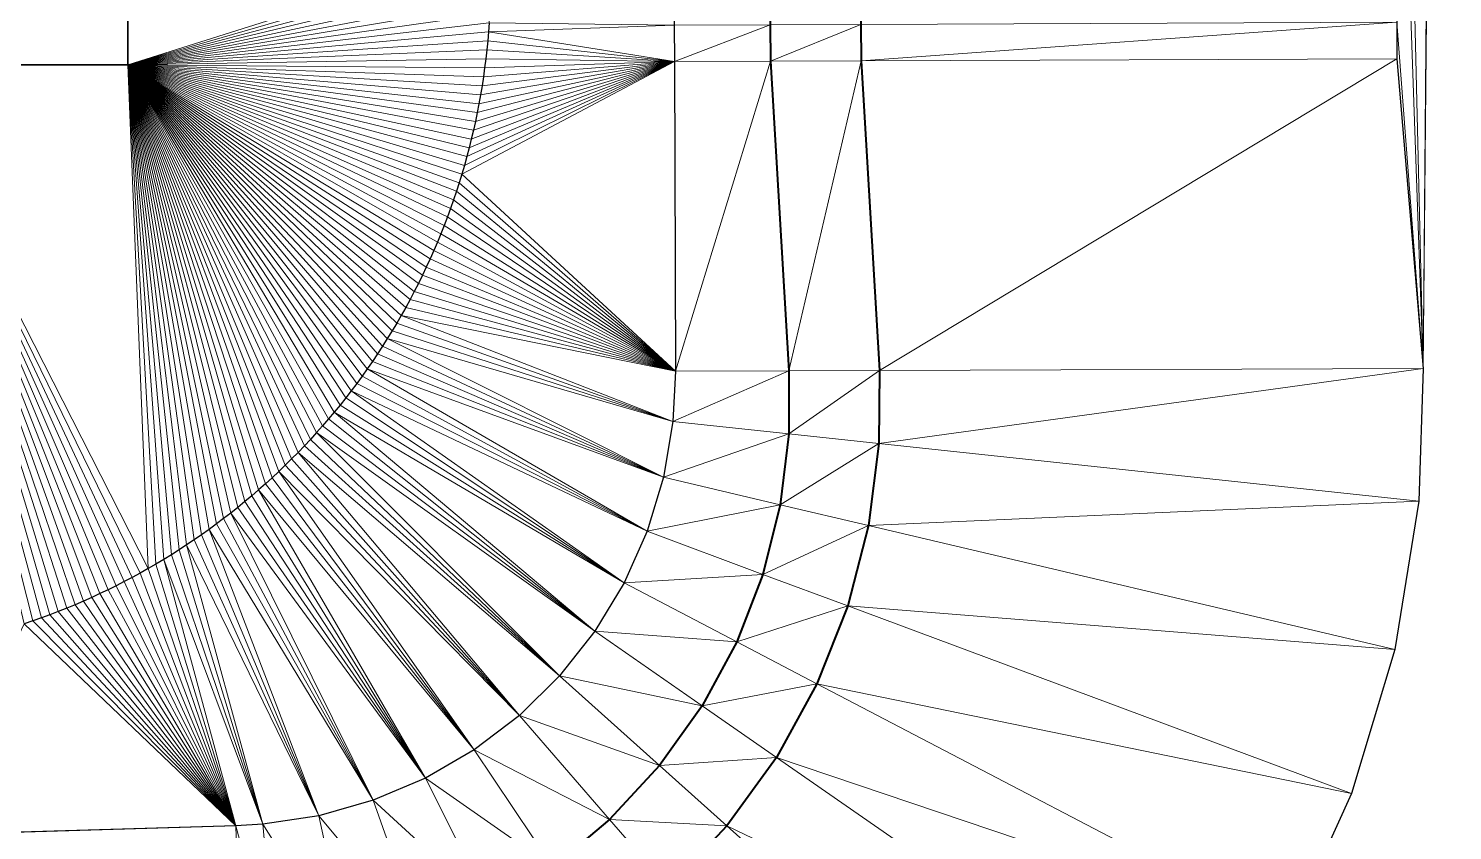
# Model space of a CAD drawing. Header units: metres. Extents: x 246428 to 246884, y 7418966 to 7419490.
# Drawn here: x 246868.2 to 246883.92, y 7419360.62 to 7419369.47 of the extents above; entities that cross this region are included whole.
import ezdxf

# ---------------------------------------------------------------- set-up
doc = ezdxf.new("R2010")
doc.units = ezdxf.units.M
doc.linetypes.add('blank name', pattern=[0])
doc.linetypes.add('HIDDEN', pattern=[9.525, 6.35, -3.175])
doc.layers.add('_12D_UNMAPPED', color=7, linetype='Continuous')
for name, color, linetype, lineweight in [('BATTER', 250, 'HIDDEN', 25), ('DRAINAGE_SWALE', 7, 'CHANNEL_DASHDOT_X4', 40), ('GRADELINES', 250, 'HIDDEN', 25), ('MISC_PATHS', 7, 'Continuous', 35)]:
    doc.layers.add(name, color=color, linetype=linetype, lineweight=lineweight)
doc.layers.add('KERB_BACK', color=7, linetype='Continuous', lineweight=35, true_color=0x5fd2ff)
doc.styles.get("Standard").update_dxf_attribs({"font": 'romans.shx', "width": 0.65})
doc.linetypes.add('CHANNEL_DASHDOT_X4', pattern='A,6,-1,1,-1,0.004,[">",Standard,S=4,R=0,X=0,Y=-1.7144],0.004,1,-1,6,-1,1,-1', length=20.008)

msp = doc.modelspace()

# ---------------------------------------------------------------- linework, layer by layer
at = {"layer": '_12D_UNMAPPED', "color": 3, "linetype": 'blank name', "lineweight": 0}
for points in [[(246883.922, 7419399.855, 37.561), (246883.6, 7419365.72, 37.679), (246883.865, 7419397.897, 37.592)], [(246883.6, 7419365.72, 37.679), (246883.272, 7419379.541, 37.648), (246883.865, 7419397.897, 37.592)], [(246861.693, 7419369.071, 36.589), (246859.2, 7419383.53, 36.51), (246869.3, 7419376.464, 36.483)], [(246883.6, 7419365.72, 37.679), (246883.29, 7419374.541, 37.664), (246883.272, 7419379.541, 37.648)], [(246866.693, 7419369.071, 36.552), (246861.693, 7419369.071, 36.589), (246869.3, 7419376.464, 36.483)], [(246869.3, 7419371.464, 36.517), (246866.693, 7419369.071, 36.552), (246869.3, 7419376.464, 36.483)], [(246883.308, 7419369.541, 37.68), (246883.29, 7419374.541, 37.664), (246883.6, 7419365.72, 37.679)], [(246869.3, 7419371.464, 36.517), (246869.3, 7419369.071, 36.533), (246866.693, 7419369.071, 36.552)], [(246869.3, 7419369.071, 36.533), (246869.3, 7419371.464, 36.517), (246873.298, 7419370.333, 36.495)], [(246869.3, 7419369.071, 36.533), (246873.298, 7419370.333, 36.495), (246873.301, 7419370.233, 36.496)], [(246869.3, 7419369.071, 36.533), (246873.301, 7419370.233, 36.496), (246873.304, 7419370.133, 36.496)], [(246869.3, 7419369.071, 36.533), (246873.304, 7419370.133, 36.496), (246873.304, 7419370.033, 36.497)], [(246869.3, 7419369.071, 36.533), (246873.304, 7419370.033, 36.497), (246873.304, 7419369.933, 36.498)], [(246869.3, 7419369.071, 36.533), (246873.304, 7419369.933, 36.498), (246873.302, 7419369.833, 36.499)], [(246869.3, 7419369.071, 36.533), (246873.302, 7419369.833, 36.499), (246873.299, 7419369.733, 36.499)], [(246869.3, 7419369.071, 36.533), (246873.299, 7419369.733, 36.499), (246873.294, 7419369.634, 36.5)], [(246869.3, 7419369.071, 36.533), (246873.294, 7419369.634, 36.5), (246873.288, 7419369.534, 36.501)], [(246869.3, 7419369.071, 36.533), (246873.288, 7419369.534, 36.501), (246873.281, 7419369.434, 36.501)], [(246869.3, 7419369.071, 36.533), (246873.281, 7419369.434, 36.501), (246873.273, 7419369.334, 36.502)], [(246873.281, 7419369.434, 36.501), (246875.333, 7419369.106, 36.488), (246873.273, 7419369.334, 36.502)], [(246873.288, 7419369.534, 36.501), (246875.331, 7419369.509, 36.486), (246873.281, 7419369.434, 36.501)], [(246875.331, 7419369.509, 36.486), (246875.333, 7419369.106, 36.488), (246873.281, 7419369.434, 36.501)], [(246875.333, 7419369.106, 36.488), (246875.331, 7419369.509, 36.486), (246876.391, 7419369.513, 36.221)], [(246875.333, 7419369.106, 36.488), (246876.391, 7419369.513, 36.221), (246876.396, 7419369.11, 36.223)], [(246876.396, 7419369.11, 36.223), (246876.391, 7419369.513, 36.221), (246877.391, 7419369.517, 36.201)], [(246876.396, 7419369.11, 36.223), (246877.391, 7419369.517, 36.201), (246877.396, 7419369.114, 36.203)], [(246877.396, 7419369.114, 36.203), (246877.391, 7419369.517, 36.201), (246883.308, 7419369.541, 37.68)], [(246877.396, 7419369.114, 36.203), (246883.308, 7419369.541, 37.68), (246883.309, 7419369.138, 37.681)], [(246883.309, 7419369.138, 37.681), (246883.308, 7419369.541, 37.68), (246883.309, 7419369.138, 37.681)], [(246883.309, 7419369.138, 37.681), (246883.308, 7419369.541, 37.68), (246883.6, 7419365.72, 37.679)], [(246869.3, 7419369.071, 36.533), (246873.273, 7419369.334, 36.502), (246873.263, 7419369.235, 36.503)], [(246869.3, 7419369.071, 36.533), (246873.263, 7419369.235, 36.503), (246873.252, 7419369.135, 36.504)], [(246873.263, 7419369.235, 36.503), (246875.333, 7419369.106, 36.488), (246873.252, 7419369.135, 36.504)], [(246873.273, 7419369.334, 36.502), (246875.333, 7419369.106, 36.488), (246873.263, 7419369.235, 36.503)], [(246875.333, 7419369.106, 36.488), (246875.333, 7419369.106, 36.488), (246873.263, 7419369.235, 36.503)], [(246869.3, 7419369.071, 36.533), (246873.252, 7419369.135, 36.504), (246873.239, 7419369.036, 36.504)], [(246875.333, 7419369.106, 36.488), (246875.346, 7419365.687, 36.511), (246872.987, 7419367.864, 36.514)], [(246873.016, 7419367.96, 36.513), (246875.333, 7419369.106, 36.488), (246872.987, 7419367.864, 36.514)], [(246873.042, 7419368.057, 36.512), (246875.333, 7419369.106, 36.488), (246873.016, 7419367.96, 36.513)], [(246873.068, 7419368.153, 36.512), (246875.333, 7419369.106, 36.488), (246873.042, 7419368.057, 36.512)], [(246873.092, 7419368.25, 36.511), (246875.333, 7419369.106, 36.488), (246873.068, 7419368.153, 36.512)], [(246873.115, 7419368.348, 36.51), (246875.333, 7419369.106, 36.488), (246873.092, 7419368.25, 36.511)], [(246873.137, 7419368.445, 36.509), (246875.333, 7419369.106, 36.488), (246873.115, 7419368.348, 36.51)], [(246873.157, 7419368.543, 36.508), (246875.333, 7419369.106, 36.488), (246873.137, 7419368.445, 36.509)], [(246873.176, 7419368.641, 36.508), (246875.333, 7419369.106, 36.488), (246873.157, 7419368.543, 36.508)], [(246873.194, 7419368.74, 36.507), (246875.333, 7419369.106, 36.488), (246873.176, 7419368.641, 36.508)], [(246873.21, 7419368.838, 36.506), (246875.333, 7419369.106, 36.488), (246873.194, 7419368.74, 36.507)], [(246873.226, 7419368.937, 36.505), (246875.333, 7419369.106, 36.488), (246873.21, 7419368.838, 36.506)], [(246873.239, 7419369.036, 36.504), (246875.333, 7419369.106, 36.488), (246873.226, 7419368.937, 36.505)], [(246873.252, 7419369.135, 36.504), (246875.333, 7419369.106, 36.488), (246873.239, 7419369.036, 36.504)], [(246875.333, 7419369.106, 36.488), (246876.396, 7419369.11, 36.223), (246876.396, 7419369.11, 36.223)], [(246875.333, 7419369.106, 36.488), (246875.333, 7419369.106, 36.488), (246876.396, 7419369.11, 36.223)], [(246875.346, 7419365.687, 36.511), (246875.333, 7419369.106, 36.488), (246876.396, 7419369.11, 36.223)], [(246875.346, 7419365.687, 36.511), (246876.396, 7419369.11, 36.223), (246876.597, 7419365.692, 36.199)], [(246876.396, 7419369.11, 36.223), (246877.396, 7419369.114, 36.203), (246877.396, 7419369.114, 36.203)], [(246876.396, 7419369.11, 36.223), (246876.396, 7419369.11, 36.223), (246877.396, 7419369.114, 36.203)], [(246876.597, 7419365.692, 36.199), (246876.396, 7419369.11, 36.223), (246877.396, 7419369.114, 36.203)], [(246876.597, 7419365.692, 36.199), (246877.396, 7419369.114, 36.203), (246877.597, 7419365.696, 36.179)], [(246877.597, 7419365.696, 36.179), (246877.396, 7419369.114, 36.203), (246883.309, 7419369.138, 37.681)], [(246877.396, 7419369.114, 36.203), (246883.309, 7419369.138, 37.681), (246883.309, 7419369.138, 37.681)], [(246877.396, 7419369.114, 36.203), (246877.396, 7419369.114, 36.203), (246883.309, 7419369.138, 37.681)], [(246877.597, 7419365.696, 36.179), (246883.309, 7419369.138, 37.681), (246883.6, 7419365.72, 37.679)], [(246866.693, 7419369.071, 36.552), (246869.172, 7419363.32, 36.573), (246869.083, 7419363.276, 36.574)], [(246866.693, 7419369.071, 36.552), (246869.3, 7419369.071, 36.533), (246869.525, 7419363.509, 36.569)], [(246866.693, 7419369.071, 36.552), (246868.81, 7419363.15, 36.577), (246868.718, 7419363.111, 36.578)], [(246866.693, 7419369.071, 36.552), (246868.533, 7419363.036, 36.58), (246868.44, 7419363, 36.581)], [(246866.693, 7419369.071, 36.552), (246869.525, 7419363.509, 36.569), (246869.438, 7419363.46, 36.57)], [(246866.693, 7419369.071, 36.552), (246869.438, 7419363.46, 36.57), (246869.35, 7419363.412, 36.571)], [(246866.693, 7419369.071, 36.552), (246869.35, 7419363.412, 36.571), (246869.261, 7419363.366, 36.572)], [(246866.693, 7419369.071, 36.552), (246869.261, 7419363.366, 36.572), (246869.172, 7419363.32, 36.573)], [(246866.693, 7419369.071, 36.552), (246869.083, 7419363.276, 36.574), (246868.992, 7419363.233, 36.575)], [(246866.693, 7419369.071, 36.552), (246868.992, 7419363.233, 36.575), (246868.902, 7419363.191, 36.576)], [(246866.693, 7419369.071, 36.552), (246868.902, 7419363.191, 36.576), (246868.81, 7419363.15, 36.577)], [(246866.693, 7419369.071, 36.552), (246868.626, 7419363.073, 36.579), (246868.533, 7419363.036, 36.58)], [(246866.693, 7419369.071, 36.552), (246868.718, 7419363.111, 36.578), (246868.626, 7419363.073, 36.579)], [(246866.693, 7419369.071, 36.552), (246868.44, 7419363, 36.581), (246868.346, 7419362.965, 36.581)], [(246866.693, 7419369.071, 36.552), (246868.346, 7419362.965, 36.581), (246868.251, 7419362.932, 36.582)], [(246866.693, 7419369.071, 36.552), (246868.251, 7419362.932, 36.582), (246868.157, 7419362.9, 36.583)], [(246869.3, 7419369.071, 36.533), (246869.611, 7419363.56, 36.568), (246869.525, 7419363.509, 36.569)], [(246869.3, 7419369.071, 36.533), (246869.782, 7419363.663, 36.566), (246869.697, 7419363.611, 36.567)], [(246869.3, 7419369.071, 36.533), (246870.278, 7419364.002, 36.56), (246870.197, 7419363.942, 36.561)], [(246869.3, 7419369.071, 36.533), (246873.176, 7419368.641, 36.508), (246873.157, 7419368.543, 36.508)], [(246869.3, 7419369.071, 36.533), (246873.137, 7419368.445, 36.509), (246873.115, 7419368.348, 36.51)], [(246869.3, 7419369.071, 36.533), (246873.239, 7419369.036, 36.504), (246873.226, 7419368.937, 36.505)], [(246869.3, 7419369.071, 36.533), (246873.226, 7419368.937, 36.505), (246873.21, 7419368.838, 36.506)], [(246869.3, 7419369.071, 36.533), (246873.21, 7419368.838, 36.506), (246873.194, 7419368.74, 36.507)], [(246869.3, 7419369.071, 36.533), (246873.194, 7419368.74, 36.507), (246873.176, 7419368.641, 36.508)], [(246869.3, 7419369.071, 36.533), (246873.157, 7419368.543, 36.508), (246873.137, 7419368.445, 36.509)], [(246869.3, 7419369.071, 36.533), (246873.115, 7419368.348, 36.51), (246873.092, 7419368.25, 36.511)], [(246869.3, 7419369.071, 36.533), (246873.092, 7419368.25, 36.511), (246873.068, 7419368.153, 36.512)], [(246869.3, 7419369.071, 36.533), (246873.042, 7419368.057, 36.512), (246873.016, 7419367.96, 36.513)], [(246869.3, 7419369.071, 36.533), (246873.068, 7419368.153, 36.512), (246873.042, 7419368.057, 36.512)], [(246869.3, 7419369.071, 36.533), (246873.016, 7419367.96, 36.513), (246872.987, 7419367.864, 36.514)], [(246869.3, 7419369.071, 36.533), (246872.987, 7419367.864, 36.514), (246872.958, 7419367.769, 36.515)], [(246869.3, 7419369.071, 36.533), (246872.927, 7419367.674, 36.516), (246872.895, 7419367.579, 36.517)], [(246869.3, 7419369.071, 36.533), (246872.958, 7419367.769, 36.515), (246872.927, 7419367.674, 36.516)], [(246869.3, 7419369.071, 36.533), (246872.895, 7419367.579, 36.517), (246872.862, 7419367.484, 36.518)], [(246869.3, 7419369.071, 36.533), (246872.862, 7419367.484, 36.518), (246872.828, 7419367.391, 36.519)], [(246869.3, 7419369.071, 36.533), (246872.792, 7419367.297, 36.519), (246872.755, 7419367.204, 36.52)], [(246869.3, 7419369.071, 36.533), (246872.828, 7419367.391, 36.519), (246872.792, 7419367.297, 36.519)], [(246869.3, 7419369.071, 36.533), (246872.755, 7419367.204, 36.52), (246872.717, 7419367.112, 36.521)], [(246869.3, 7419369.071, 36.533), (246872.717, 7419367.112, 36.521), (246872.677, 7419367.02, 36.522)], [(246869.3, 7419369.071, 36.533), (246872.677, 7419367.02, 36.522), (246872.637, 7419366.929, 36.523)], [(246869.3, 7419369.071, 36.533), (246872.595, 7419366.838, 36.524), (246872.552, 7419366.747, 36.525)], [(246869.3, 7419369.071, 36.533), (246872.637, 7419366.929, 36.523), (246872.595, 7419366.838, 36.524)], [(246869.3, 7419369.071, 36.533), (246872.552, 7419366.747, 36.525), (246872.508, 7419366.658, 36.526)], [(246869.3, 7419369.071, 36.533), (246872.508, 7419366.658, 36.526), (246872.462, 7419366.569, 36.527)], [(246869.3, 7419369.071, 36.533), (246872.462, 7419366.569, 36.527), (246872.416, 7419366.48, 36.528)], [(246869.3, 7419369.071, 36.533), (246872.368, 7419366.392, 36.529), (246872.319, 7419366.305, 36.53)], [(246869.3, 7419369.071, 36.533), (246872.416, 7419366.48, 36.528), (246872.368, 7419366.392, 36.529)], [(246869.3, 7419369.071, 36.533), (246872.319, 7419366.305, 36.53), (246872.269, 7419366.219, 36.531)], [(246869.3, 7419369.071, 36.533), (246872.269, 7419366.219, 36.531), (246872.217, 7419366.133, 36.532)], [(246869.3, 7419369.071, 36.533), (246872.217, 7419366.133, 36.532), (246872.165, 7419366.048, 36.532)], [(246869.3, 7419369.071, 36.533), (246872.111, 7419365.963, 36.533), (246872.057, 7419365.879, 36.534)], [(246869.3, 7419369.071, 36.533), (246872.165, 7419366.048, 36.532), (246872.111, 7419365.963, 36.533)], [(246869.3, 7419369.071, 36.533), (246872.057, 7419365.879, 36.534), (246872.001, 7419365.797, 36.535)], [(246869.3, 7419369.071, 36.533), (246872.001, 7419365.797, 36.535), (246871.944, 7419365.714, 36.536)], [(246869.3, 7419369.071, 36.533), (246871.944, 7419365.714, 36.536), (246871.886, 7419365.633, 36.537)], [(246869.3, 7419369.071, 36.533), (246871.886, 7419365.633, 36.537), (246871.827, 7419365.552, 36.538)], [(246869.3, 7419369.071, 36.533), (246871.767, 7419365.472, 36.539), (246871.706, 7419365.393, 36.54)], [(246869.3, 7419369.071, 36.533), (246871.827, 7419365.552, 36.538), (246871.767, 7419365.472, 36.539)], [(246869.3, 7419369.071, 36.533), (246871.706, 7419365.393, 36.54), (246871.644, 7419365.315, 36.541)], [(246869.3, 7419369.071, 36.533), (246871.644, 7419365.315, 36.541), (246871.58, 7419365.237, 36.542)], [(246869.3, 7419369.071, 36.533), (246871.58, 7419365.237, 36.542), (246871.516, 7419365.161, 36.543)], [(246869.3, 7419369.071, 36.533), (246871.516, 7419365.161, 36.543), (246871.451, 7419365.085, 36.544)], [(246869.3, 7419369.071, 36.533), (246871.451, 7419365.085, 36.544), (246871.384, 7419365.01, 36.545)], [(246869.3, 7419369.071, 36.533), (246871.317, 7419364.936, 36.546), (246871.249, 7419364.863, 36.547)], [(246869.3, 7419369.071, 36.533), (246871.384, 7419365.01, 36.545), (246871.317, 7419364.936, 36.546)], [(246869.3, 7419369.071, 36.533), (246871.249, 7419364.863, 36.547), (246871.179, 7419364.791, 36.548)], [(246869.3, 7419369.071, 36.533), (246871.179, 7419364.791, 36.548), (246871.109, 7419364.72, 36.549)], [(246869.3, 7419369.071, 36.533), (246871.109, 7419364.72, 36.549), (246871.038, 7419364.65, 36.55)], [(246869.3, 7419369.071, 36.533), (246871.038, 7419364.65, 36.55), (246870.966, 7419364.58, 36.551)], [(246869.3, 7419369.071, 36.533), (246870.966, 7419364.58, 36.551), (246870.893, 7419364.512, 36.552)], [(246869.3, 7419369.071, 36.533), (246870.893, 7419364.512, 36.552), (246870.819, 7419364.445, 36.553)], [(246869.3, 7419369.071, 36.533), (246870.819, 7419364.445, 36.553), (246870.744, 7419364.378, 36.554)], [(246869.3, 7419369.071, 36.533), (246870.115, 7419363.884, 36.562), (246870.033, 7419363.827, 36.563)], [(246869.3, 7419369.071, 36.533), (246870.744, 7419364.378, 36.554), (246870.669, 7419364.313, 36.555)], [(246869.3, 7419369.071, 36.533), (246870.669, 7419364.313, 36.555), (246870.592, 7419364.249, 36.556)], [(246869.3, 7419369.071, 36.533), (246870.592, 7419364.249, 36.556), (246870.515, 7419364.185, 36.557)], [(246869.3, 7419369.071, 36.533), (246870.515, 7419364.185, 36.557), (246870.436, 7419364.123, 36.558)], [(246869.3, 7419369.071, 36.533), (246870.436, 7419364.123, 36.558), (246870.357, 7419364.062, 36.559)], [(246869.3, 7419369.071, 36.533), (246870.357, 7419364.062, 36.559), (246870.278, 7419364.002, 36.56)], [(246869.3, 7419369.071, 36.533), (246870.197, 7419363.942, 36.561), (246870.115, 7419363.884, 36.562)], [(246869.611, 7419363.56, 36.568), (246869.3, 7419369.071, 36.533), (246869.697, 7419363.611, 36.567)], [(246869.3, 7419369.071, 36.533), (246870.033, 7419363.827, 36.563), (246869.95, 7419363.772, 36.564)], [(246869.3, 7419369.071, 36.533), (246869.95, 7419363.772, 36.564), (246869.867, 7419363.717, 36.565)], [(246869.3, 7419369.071, 36.533), (246869.867, 7419363.717, 36.565), (246869.782, 7419363.663, 36.566)], [(246872.987, 7419367.864, 36.514), (246875.346, 7419365.687, 36.511), (246872.958, 7419367.769, 36.515)], [(246872.927, 7419367.674, 36.516), (246875.346, 7419365.687, 36.511), (246872.895, 7419367.579, 36.517)], [(246872.958, 7419367.769, 36.515), (246875.346, 7419365.687, 36.511), (246872.927, 7419367.674, 36.516)], [(246872.895, 7419367.579, 36.517), (246875.346, 7419365.687, 36.511), (246872.862, 7419367.484, 36.518)], [(246872.828, 7419367.391, 36.519), (246875.346, 7419365.687, 36.511), (246872.792, 7419367.297, 36.519)], [(246872.862, 7419367.484, 36.518), (246875.346, 7419365.687, 36.511), (246872.828, 7419367.391, 36.519)], [(246872.755, 7419367.204, 36.52), (246875.346, 7419365.687, 36.511), (246872.717, 7419367.112, 36.521)], [(246872.792, 7419367.297, 36.519), (246875.346, 7419365.687, 36.511), (246872.755, 7419367.204, 36.52)], [(246872.717, 7419367.112, 36.521), (246875.346, 7419365.687, 36.511), (246872.677, 7419367.02, 36.522)], [(246872.637, 7419366.929, 36.523), (246875.346, 7419365.687, 36.511), (246872.595, 7419366.838, 36.524)], [(246872.677, 7419367.02, 36.522), (246875.346, 7419365.687, 36.511), (246872.637, 7419366.929, 36.523)], [(246872.552, 7419366.747, 36.525), (246875.346, 7419365.687, 36.511), (246872.508, 7419366.658, 36.526)], [(246872.595, 7419366.838, 36.524), (246875.346, 7419365.687, 36.511), (246872.552, 7419366.747, 36.525)], [(246872.462, 7419366.569, 36.527), (246875.346, 7419365.687, 36.511), (246872.416, 7419366.48, 36.528)], [(246872.508, 7419366.658, 36.526), (246875.346, 7419365.687, 36.511), (246872.462, 7419366.569, 36.527)], [(246872.416, 7419366.48, 36.528), (246875.346, 7419365.687, 36.511), (246872.368, 7419366.392, 36.529)], [(246872.319, 7419366.305, 36.53), (246875.318, 7419365.135, 36.515), (246872.269, 7419366.219, 36.531)], [(246872.368, 7419366.392, 36.529), (246875.346, 7419365.687, 36.511), (246872.319, 7419366.305, 36.53)], [(246875.346, 7419365.687, 36.511), (246875.318, 7419365.135, 36.515), (246872.319, 7419366.305, 36.53)], [(246872.217, 7419366.133, 36.532), (246875.318, 7419365.135, 36.515), (246872.165, 7419366.048, 36.532)], [(246872.269, 7419366.219, 36.531), (246875.318, 7419365.135, 36.515), (246872.217, 7419366.133, 36.532)], [(246872.111, 7419365.963, 36.533), (246875.213, 7419364.519, 36.519), (246872.057, 7419365.879, 36.534)], [(246872.165, 7419366.048, 36.532), (246875.213, 7419364.519, 36.519), (246872.111, 7419365.963, 36.533)], [(246875.318, 7419365.135, 36.515), (246875.213, 7419364.519, 36.519), (246872.165, 7419366.048, 36.532)], [(246872.001, 7419365.797, 36.535), (246875.213, 7419364.519, 36.519), (246871.944, 7419365.714, 36.536)], [(246872.057, 7419365.879, 36.534), (246875.213, 7419364.519, 36.519), (246872.001, 7419365.797, 36.535)], [(246871.886, 7419365.633, 36.537), (246875.032, 7419363.922, 36.524), (246871.827, 7419365.552, 36.538)], [(246871.944, 7419365.714, 36.536), (246875.032, 7419363.922, 36.524), (246871.886, 7419365.633, 36.537)], [(246875.213, 7419364.519, 36.519), (246875.032, 7419363.922, 36.524), (246871.944, 7419365.714, 36.536)], [(246875.318, 7419365.135, 36.515), (246875.346, 7419365.687, 36.511), (246876.597, 7419365.692, 36.199)], [(246875.318, 7419365.135, 36.515), (246876.597, 7419365.692, 36.199), (246876.596, 7419364.998, 36.194)], [(246876.596, 7419364.998, 36.194), (246876.597, 7419365.692, 36.199), (246877.597, 7419365.696, 36.179)], [(246876.596, 7419364.998, 36.194), (246877.597, 7419365.696, 36.179), (246877.591, 7419364.892, 36.174)], [(246877.591, 7419364.892, 36.174), (246877.597, 7419365.696, 36.179), (246883.6, 7419365.72, 37.679)], [(246877.591, 7419364.892, 36.174), (246883.6, 7419365.72, 37.679), (246883.55, 7419364.255, 37.672)], [(246871.767, 7419365.472, 36.539), (246874.778, 7419363.351, 36.528), (246871.706, 7419365.393, 36.54)], [(246871.827, 7419365.552, 36.538), (246875.032, 7419363.922, 36.524), (246871.767, 7419365.472, 36.539)], [(246875.032, 7419363.922, 36.524), (246874.778, 7419363.351, 36.528), (246871.767, 7419365.472, 36.539)], [(246871.644, 7419365.315, 36.541), (246874.778, 7419363.351, 36.528), (246871.58, 7419365.237, 36.542)], [(246871.706, 7419365.393, 36.54), (246874.778, 7419363.351, 36.528), (246871.644, 7419365.315, 36.541)], [(246871.516, 7419365.161, 36.543), (246874.455, 7419362.817, 36.532), (246871.451, 7419365.085, 36.544)], [(246871.58, 7419365.237, 36.542), (246874.455, 7419362.817, 36.532), (246871.516, 7419365.161, 36.543)], [(246874.778, 7419363.351, 36.528), (246874.455, 7419362.817, 36.532), (246871.58, 7419365.237, 36.542)], [(246871.384, 7419365.01, 36.545), (246874.067, 7419362.327, 36.536), (246871.317, 7419364.936, 36.546)], [(246871.451, 7419365.085, 36.544), (246874.455, 7419362.817, 36.532), (246871.384, 7419365.01, 36.545)], [(246874.455, 7419362.817, 36.532), (246874.067, 7419362.327, 36.536), (246871.384, 7419365.01, 36.545)], [(246875.213, 7419364.519, 36.519), (246875.318, 7419365.135, 36.515), (246876.596, 7419364.998, 36.194)], [(246875.213, 7419364.519, 36.519), (246876.596, 7419364.998, 36.194), (246876.502, 7419364.215, 36.188)], [(246876.502, 7419364.215, 36.188), (246876.596, 7419364.998, 36.194), (246877.591, 7419364.892, 36.174)], [(246871.249, 7419364.863, 36.547), (246874.067, 7419362.327, 36.536), (246871.179, 7419364.791, 36.548)], [(246871.317, 7419364.936, 36.546), (246874.067, 7419362.327, 36.536), (246871.249, 7419364.863, 36.547)], [(246876.502, 7419364.215, 36.188), (246877.591, 7419364.892, 36.174), (246877.475, 7419363.986, 36.168)], [(246877.475, 7419363.986, 36.168), (246877.591, 7419364.892, 36.174), (246883.55, 7419364.255, 37.672)], [(246871.109, 7419364.72, 36.549), (246873.622, 7419361.889, 36.541), (246871.038, 7419364.65, 36.55)], [(246871.179, 7419364.791, 36.548), (246873.622, 7419361.889, 36.541), (246871.109, 7419364.72, 36.549)], [(246874.067, 7419362.327, 36.536), (246873.622, 7419361.889, 36.541), (246871.179, 7419364.791, 36.548)], [(246870.966, 7419364.58, 36.551), (246873.125, 7419361.51, 36.545), (246870.893, 7419364.512, 36.552)], [(246871.038, 7419364.65, 36.55), (246873.622, 7419361.889, 36.541), (246870.966, 7419364.58, 36.551)], [(246873.622, 7419361.889, 36.541), (246873.125, 7419361.51, 36.545), (246870.966, 7419364.58, 36.551)], [(246875.032, 7419363.922, 36.524), (246875.213, 7419364.519, 36.519), (246876.502, 7419364.215, 36.188)], [(246870.744, 7419364.378, 36.554), (246872.585, 7419361.196, 36.549), (246870.669, 7419364.313, 36.555)], [(246870.819, 7419364.445, 36.553), (246873.125, 7419361.51, 36.545), (246870.744, 7419364.378, 36.554)], [(246873.125, 7419361.51, 36.545), (246872.585, 7419361.196, 36.549), (246870.744, 7419364.378, 36.554)], [(246870.893, 7419364.512, 36.552), (246873.125, 7419361.51, 36.545), (246870.819, 7419364.445, 36.553)], [(246870.592, 7419364.249, 36.556), (246872.585, 7419361.196, 36.549), (246870.515, 7419364.185, 36.557)], [(246870.669, 7419364.313, 36.555), (246872.585, 7419361.196, 36.549), (246870.592, 7419364.249, 36.556)], [(246875.032, 7419363.922, 36.524), (246876.502, 7419364.215, 36.188), (246876.31, 7419363.446, 36.183)], [(246876.31, 7419363.446, 36.183), (246876.502, 7419364.215, 36.188), (246877.475, 7419363.986, 36.168)], [(246877.475, 7419363.986, 36.168), (246883.55, 7419364.255, 37.672), (246883.286, 7419362.616, 37.661)], [(246870.357, 7419364.062, 36.559), (246872.01, 7419360.952, 36.553), (246870.278, 7419364.002, 36.56)], [(246870.436, 7419364.123, 36.558), (246872.01, 7419360.952, 36.553), (246870.357, 7419364.062, 36.559)], [(246870.515, 7419364.185, 36.557), (246872.585, 7419361.196, 36.549), (246870.436, 7419364.123, 36.558)], [(246872.585, 7419361.196, 36.549), (246872.01, 7419360.952, 36.553), (246870.436, 7419364.123, 36.558)], [(246870.197, 7419363.942, 36.561), (246871.409, 7419360.781, 36.558), (246870.115, 7419363.884, 36.562)], [(246870.278, 7419364.002, 36.56), (246872.01, 7419360.952, 36.553), (246870.197, 7419363.942, 36.561)], [(246872.01, 7419360.952, 36.553), (246871.409, 7419360.781, 36.558), (246870.197, 7419363.942, 36.561)], [(246874.778, 7419363.351, 36.528), (246875.032, 7419363.922, 36.524), (246876.31, 7419363.446, 36.183)], [(246876.31, 7419363.446, 36.183), (246877.475, 7419363.986, 36.168), (246877.247, 7419363.097, 36.163)], [(246877.247, 7419363.097, 36.163), (246877.475, 7419363.986, 36.168), (246883.286, 7419362.616, 37.661)], [(246869.95, 7419363.772, 36.564), (246870.792, 7419360.687, 36.562), (246869.867, 7419363.717, 36.565)], [(246870.033, 7419363.827, 36.563), (246871.409, 7419360.781, 36.558), (246869.95, 7419363.772, 36.564)], [(246871.409, 7419360.781, 36.558), (246870.792, 7419360.687, 36.562), (246869.95, 7419363.772, 36.564)], [(246870.115, 7419363.884, 36.562), (246871.409, 7419360.781, 36.558), (246870.033, 7419363.827, 36.563)], [(246870.493, 7419360.669, 36.564), (246869.611, 7419363.56, 36.568), (246869.697, 7419363.611, 36.567)], [(246869.782, 7419363.663, 36.566), (246870.792, 7419360.687, 36.562), (246869.697, 7419363.611, 36.567)], [(246870.792, 7419360.687, 36.562), (246870.493, 7419360.669, 36.564), (246869.697, 7419363.611, 36.567)], [(246869.867, 7419363.717, 36.565), (246870.792, 7419360.687, 36.562), (246869.782, 7419363.663, 36.566)], [(246869.35, 7419363.412, 36.571), (246869.438, 7419363.46, 36.57), (246870.493, 7419360.669, 36.564)], [(246869.438, 7419363.46, 36.57), (246869.525, 7419363.509, 36.569), (246870.493, 7419360.669, 36.564)], [(246869.525, 7419363.509, 36.569), (246869.611, 7419363.56, 36.568), (246870.493, 7419360.669, 36.564)], [(246874.778, 7419363.351, 36.528), (246876.31, 7419363.446, 36.183), (246876.021, 7419362.701, 36.177)], [(246876.021, 7419362.701, 36.177), (246876.31, 7419363.446, 36.183), (246877.247, 7419363.097, 36.163)], [(246868.992, 7419363.233, 36.575), (246869.083, 7419363.276, 36.574), (246870.493, 7419360.669, 36.564)], [(246869.083, 7419363.276, 36.574), (246869.172, 7419363.32, 36.573), (246870.493, 7419360.669, 36.564)], [(246869.172, 7419363.32, 36.573), (246869.261, 7419363.366, 36.572), (246870.493, 7419360.669, 36.564)], [(246869.261, 7419363.366, 36.572), (246869.35, 7419363.412, 36.571), (246870.493, 7419360.669, 36.564)], [(246874.455, 7419362.817, 36.532), (246874.778, 7419363.351, 36.528), (246876.021, 7419362.701, 36.177)], [(246868.626, 7419363.073, 36.579), (246868.718, 7419363.111, 36.578), (246870.493, 7419360.669, 36.564)], [(246868.718, 7419363.111, 36.578), (246868.81, 7419363.15, 36.577), (246870.493, 7419360.669, 36.564)], [(246868.81, 7419363.15, 36.577), (246868.902, 7419363.191, 36.576), (246870.493, 7419360.669, 36.564)], [(246868.902, 7419363.191, 36.576), (246868.992, 7419363.233, 36.575), (246870.493, 7419360.669, 36.564)], [(246868.251, 7419362.932, 36.582), (246868.346, 7419362.965, 36.581), (246870.493, 7419360.669, 36.564)], [(246868.346, 7419362.965, 36.581), (246868.44, 7419363, 36.581), (246870.493, 7419360.669, 36.564)], [(246868.44, 7419363, 36.581), (246868.533, 7419363.036, 36.58), (246870.493, 7419360.669, 36.564)], [(246868.533, 7419363.036, 36.58), (246868.626, 7419363.073, 36.579), (246870.493, 7419360.669, 36.564)], [(246876.021, 7419362.701, 36.177), (246877.247, 7419363.097, 36.163), (246876.907, 7419362.238, 36.157)], [(246876.907, 7419362.238, 36.157), (246877.247, 7419363.097, 36.163), (246882.806, 7419361.026, 37.646)], [(246877.247, 7419363.097, 36.163), (246883.286, 7419362.616, 37.661), (246882.806, 7419361.026, 37.646)], [(246867.044, 7419360.568, 36.587), (246868.157, 7419362.9, 36.583), (246870.493, 7419360.669, 36.564)], [(246868.157, 7419362.9, 36.583), (246868.251, 7419362.932, 36.582), (246870.493, 7419360.669, 36.564)], [(246874.067, 7419362.327, 36.536), (246874.455, 7419362.817, 36.532), (246875.639, 7419361.995, 36.172)], [(246874.455, 7419362.817, 36.532), (246876.021, 7419362.701, 36.177), (246875.639, 7419361.995, 36.172)], [(246875.639, 7419361.995, 36.172), (246876.021, 7419362.701, 36.177), (246876.907, 7419362.238, 36.157)], [(246873.622, 7419361.889, 36.541), (246874.067, 7419362.327, 36.536), (246875.169, 7419361.337, 36.166)], [(246874.067, 7419362.327, 36.536), (246875.639, 7419361.995, 36.172), (246875.169, 7419361.337, 36.166)], [(246875.639, 7419361.995, 36.172), (246876.907, 7419362.238, 36.157), (246876.461, 7419361.425, 36.152)], [(246876.461, 7419361.425, 36.152), (246876.907, 7419362.238, 36.157), (246882.121, 7419359.514, 37.628)], [(246876.907, 7419362.238, 36.157), (246882.806, 7419361.026, 37.646), (246882.121, 7419359.514, 37.628)], [(246873.125, 7419361.51, 36.545), (246873.622, 7419361.889, 36.541), (246874.618, 7419360.74, 36.16)], [(246873.622, 7419361.889, 36.541), (246875.169, 7419361.337, 36.166), (246874.618, 7419360.74, 36.16)], [(246875.169, 7419361.337, 36.166), (246875.639, 7419361.995, 36.172), (246876.461, 7419361.425, 36.152)], [(246872.585, 7419361.196, 36.549), (246873.125, 7419361.51, 36.545), (246873.992, 7419360.212, 36.155)], [(246873.125, 7419361.51, 36.545), (246874.618, 7419360.74, 36.16), (246873.992, 7419360.212, 36.155)], [(246875.169, 7419361.337, 36.166), (246876.461, 7419361.425, 36.152), (246875.914, 7419360.669, 36.146)], [(246876.461, 7419361.425, 36.152), (246881.244, 7419358.106, 37.607), (246875.914, 7419360.669, 36.146)], [(246881.244, 7419358.106, 37.607), (246876.461, 7419361.425, 36.152), (246882.121, 7419359.514, 37.628)], [(246874.618, 7419360.74, 36.16), (246875.169, 7419361.337, 36.166), (246875.914, 7419360.669, 36.146)], [(246872.01, 7419360.952, 36.553), (246872.585, 7419361.196, 36.549), (246873.302, 7419359.765, 36.149)], [(246872.585, 7419361.196, 36.549), (246873.992, 7419360.212, 36.155), (246873.302, 7419359.765, 36.149)], [(246871.409, 7419360.781, 36.558), (246872.01, 7419360.952, 36.553), (246872.556, 7419359.405, 36.143)], [(246872.01, 7419360.952, 36.553), (246873.302, 7419359.765, 36.149), (246872.556, 7419359.405, 36.143)], [(246870.792, 7419360.687, 36.562), (246871.409, 7419360.781, 36.558), (246871.767, 7419359.139, 36.137)], [(246871.409, 7419360.781, 36.558), (246872.556, 7419359.405, 36.143), (246871.767, 7419359.139, 36.137)], [(246867.044, 7419360.568, 36.587), (246870.493, 7419360.669, 36.564), (246870.544, 7419358.929, 36.129)], [(246870.493, 7419360.669, 36.564), (246870.792, 7419360.687, 36.562), (246870.945, 7419358.973, 36.132)], [(246870.493, 7419360.669, 36.564), (246870.945, 7419358.973, 36.132), (246870.544, 7419358.929, 36.129)], [(246870.792, 7419360.687, 36.562), (246871.767, 7419359.139, 36.137), (246870.945, 7419358.973, 36.132)], [(246873.992, 7419360.212, 36.155), (246874.618, 7419360.74, 36.16), (246875.273, 7419359.984, 36.14)], [(246874.618, 7419360.74, 36.16), (246875.914, 7419360.669, 36.146), (246875.273, 7419359.984, 36.14)], [(246875.914, 7419360.669, 36.146), (246880.193, 7419356.827, 37.584), (246875.273, 7419359.984, 36.14)], [(246881.244, 7419358.106, 37.607), (246880.193, 7419356.827, 37.584), (246875.914, 7419360.669, 36.146)]]:
    msp.add_3dface(points, dxfattribs=at)
at = {"layer": 'BATTER'}
for points in [[(246875.291, 7419379.509, 36.418), (246875.311, 7419374.509, 36.452), (246875.331, 7419369.509, 36.486), (246875.333, 7419369.106, 36.488), (246875.333, 7419369.106, 36.488), (246875.346, 7419365.687, 36.511), (246875.318, 7419365.135, 36.515), (246875.213, 7419364.519, 36.519), (246875.032, 7419363.922, 36.524), (246874.778, 7419363.351, 36.528), (246874.455, 7419362.817, 36.532), (246874.067, 7419362.327, 36.536), (246873.622, 7419361.889, 36.541), (246873.125, 7419361.51, 36.545), (246872.585, 7419361.196, 36.549), (246872.01, 7419360.952, 36.553), (246871.409, 7419360.781, 36.558), (246870.792, 7419360.687, 36.562), (246870.493, 7419360.669, 36.564), (246867.044, 7419360.568, 36.587), (246862.046, 7419360.421, 36.621), (246857.048, 7419360.274, 36.655), (246852.051, 7419360.128, 36.689), (246847.053, 7419359.981, 36.722)], [(246883.272, 7419379.541, 37.648), (246883.29, 7419374.541, 37.664), (246883.308, 7419369.541, 37.68), (246883.309, 7419369.138, 37.681), (246883.309, 7419369.138, 37.681), (246883.6, 7419365.72, 37.679), (246883.55, 7419364.255, 37.672), (246883.286, 7419362.616, 37.661), (246882.806, 7419361.026, 37.646), (246882.121, 7419359.514, 37.628), (246881.244, 7419358.106, 37.607), (246880.193, 7419356.827, 37.584), (246878.988, 7419355.698, 37.558), (246877.653, 7419354.736, 37.532), (246876.212, 7419353.954, 37.504), (246874.689, 7419353.362, 37.475), (246873.11, 7419352.966, 37.447), (246871.5, 7419352.77, 37.418), (246870.726, 7419352.747, 37.405), (246867.278, 7419352.597, 37.346), (246862.282, 7419352.381, 37.259), (246857.286, 7419352.164, 37.173), (246852.291, 7419351.947, 37.087), (246847.295, 7419351.727, 37.002)]]:
    msp.add_polyline3d(points, dxfattribs=at)
at = {"layer": 'DRAINAGE_SWALE'}
for points in [[(246876.28, 7419379.513, 36.171), (246876.336, 7419374.513, 36.196), (246876.391, 7419369.513, 36.221), (246876.396, 7419369.11, 36.223), (246876.396, 7419369.11, 36.223), (246876.597, 7419365.692, 36.199), (246876.596, 7419364.998, 36.194), (246876.502, 7419364.215, 36.188), (246876.31, 7419363.446, 36.183), (246876.021, 7419362.701, 36.177), (246875.639, 7419361.995, 36.172), (246875.169, 7419361.337, 36.166), (246874.618, 7419360.74, 36.16), (246873.992, 7419360.212, 36.155), (246873.302, 7419359.765, 36.149), (246872.556, 7419359.405, 36.143), (246871.767, 7419359.139, 36.137), (246870.945, 7419358.973, 36.132), (246870.544, 7419358.929, 36.129), (246867.101, 7419358.638, 36.105), (246862.111, 7419358.217, 36.07), (246857.121, 7419357.795, 36.035), (246852.131, 7419357.374, 36), (246847.142, 7419356.952, 35.965)], [(246877.28, 7419379.517, 36.151), (246877.336, 7419374.517, 36.176), (246877.391, 7419369.517, 36.201), (246877.396, 7419369.114, 36.203), (246877.396, 7419369.114, 36.203), (246877.597, 7419365.696, 36.179), (246877.591, 7419364.892, 36.174), (246877.475, 7419363.986, 36.168), (246877.247, 7419363.097, 36.163), (246876.907, 7419362.238, 36.157), (246876.461, 7419361.425, 36.152), (246875.914, 7419360.669, 36.146), (246875.273, 7419359.984, 36.14), (246874.548, 7419359.381, 36.135), (246873.75, 7419358.871, 36.129), (246872.889, 7419358.462, 36.123), (246871.979, 7419358.162, 36.117), (246871.035, 7419357.977, 36.112), (246870.574, 7419357.93, 36.109), (246867.13, 7419357.639, 36.085), (246862.14, 7419357.217, 36.05), (246857.151, 7419356.796, 36.015), (246852.161, 7419356.374, 35.98), (246847.171, 7419355.953, 35.945)]]:
    msp.add_polyline3d(points, dxfattribs=at)
at = {"layer": 'GRADELINES'}
msp.add_polyline3d([(246873.288, 7419369.534, 36.501), (246873.281, 7419369.434, 36.501), (246873.281, 7419369.434, 36.501), (246873.273, 7419369.334, 36.502), (246873.273, 7419369.334, 36.502), (246873.263, 7419369.235, 36.503), (246873.263, 7419369.235, 36.503), (246873.252, 7419369.135, 36.504), (246873.252, 7419369.135, 36.504), (246873.239, 7419369.036, 36.504), (246873.239, 7419369.036, 36.504), (246873.226, 7419368.937, 36.505), (246873.226, 7419368.937, 36.505), (246873.21, 7419368.838, 36.506), (246873.21, 7419368.838, 36.506), (246873.194, 7419368.74, 36.507), (246873.194, 7419368.74, 36.507), (246873.176, 7419368.641, 36.508), (246873.176, 7419368.641, 36.508), (246873.157, 7419368.543, 36.508), (246873.157, 7419368.543, 36.508), (246873.137, 7419368.445, 36.509), (246873.137, 7419368.445, 36.509), (246873.115, 7419368.348, 36.51), (246873.115, 7419368.348, 36.51), (246873.092, 7419368.25, 36.511), (246873.092, 7419368.25, 36.511), (246873.068, 7419368.153, 36.512), (246873.068, 7419368.153, 36.512), (246873.042, 7419368.057, 36.512), (246873.042, 7419368.057, 36.512), (246873.016, 7419367.96, 36.513), (246873.016, 7419367.96, 36.513), (246872.987, 7419367.864, 36.514), (246872.987, 7419367.864, 36.514), (246872.958, 7419367.769, 36.515), (246872.958, 7419367.769, 36.515), (246872.927, 7419367.674, 36.516), (246872.927, 7419367.674, 36.516), (246872.895, 7419367.579, 36.517), (246872.895, 7419367.579, 36.517), (246872.862, 7419367.484, 36.518), (246872.862, 7419367.484, 36.518), (246872.828, 7419367.391, 36.519), (246872.828, 7419367.391, 36.519), (246872.792, 7419367.297, 36.519), (246872.792, 7419367.297, 36.519), (246872.755, 7419367.204, 36.52), (246872.755, 7419367.204, 36.52), (246872.717, 7419367.112, 36.521), (246872.717, 7419367.112, 36.521), (246872.677, 7419367.02, 36.522), (246872.677, 7419367.02, 36.522), (246872.637, 7419366.929, 36.523), (246872.637, 7419366.929, 36.523), (246872.595, 7419366.838, 36.524), (246872.595, 7419366.838, 36.524), (246872.552, 7419366.747, 36.525), (246872.552, 7419366.747, 36.525), (246872.508, 7419366.658, 36.526), (246872.508, 7419366.658, 36.526), (246872.462, 7419366.569, 36.527), (246872.462, 7419366.569, 36.527), (246872.416, 7419366.48, 36.528), (246872.416, 7419366.48, 36.528), (246872.368, 7419366.392, 36.529), (246872.368, 7419366.392, 36.529), (246872.319, 7419366.305, 36.53), (246872.319, 7419366.305, 36.53), (246872.269, 7419366.219, 36.531), (246872.269, 7419366.219, 36.531), (246872.217, 7419366.133, 36.532), (246872.217, 7419366.133, 36.532), (246872.165, 7419366.048, 36.532), (246872.165, 7419366.048, 36.532), (246872.111, 7419365.963, 36.533), (246872.111, 7419365.963, 36.533), (246872.057, 7419365.879, 36.534), (246872.057, 7419365.879, 36.534), (246872.001, 7419365.797, 36.535), (246872.001, 7419365.797, 36.535), (246871.944, 7419365.714, 36.536), (246871.944, 7419365.714, 36.536), (246871.886, 7419365.633, 36.537), (246871.886, 7419365.633, 36.537), (246871.827, 7419365.552, 36.538), (246871.827, 7419365.552, 36.538), (246871.767, 7419365.472, 36.539), (246871.767, 7419365.472, 36.539), (246871.706, 7419365.393, 36.54), (246871.706, 7419365.393, 36.54), (246871.644, 7419365.315, 36.541), (246871.644, 7419365.315, 36.541), (246871.58, 7419365.237, 36.542), (246871.58, 7419365.237, 36.542), (246871.516, 7419365.161, 36.543), (246871.516, 7419365.161, 36.543), (246871.451, 7419365.085, 36.544), (246871.451, 7419365.085, 36.544), (246871.384, 7419365.01, 36.545), (246871.384, 7419365.01, 36.545), (246871.317, 7419364.936, 36.546), (246871.317, 7419364.936, 36.546), (246871.249, 7419364.863, 36.547), (246871.179, 7419364.791, 36.548), (246871.179, 7419364.791, 36.548), (246871.109, 7419364.72, 36.549), (246871.038, 7419364.65, 36.55), (246870.966, 7419364.58, 36.551), (246870.893, 7419364.512, 36.552), (246870.819, 7419364.445, 36.553), (246870.744, 7419364.378, 36.554), (246870.669, 7419364.313, 36.555), (246870.592, 7419364.249, 36.556), (246870.592, 7419364.249, 36.556), (246870.515, 7419364.185, 36.557), (246870.436, 7419364.123, 36.558), (246870.436, 7419364.123, 36.558), (246870.357, 7419364.062, 36.559), (246870.278, 7419364.002, 36.56), (246870.278, 7419364.002, 36.56), (246870.197, 7419363.942, 36.561), (246870.197, 7419363.942, 36.561), (246870.115, 7419363.884, 36.562), (246870.115, 7419363.884, 36.562), (246870.033, 7419363.827, 36.563), (246870.033, 7419363.827, 36.563), (246869.95, 7419363.772, 36.564), (246869.95, 7419363.772, 36.564), (246869.867, 7419363.717, 36.565), (246869.867, 7419363.717, 36.565), (246869.782, 7419363.663, 36.566), (246869.782, 7419363.663, 36.566), (246869.697, 7419363.611, 36.567), (246869.697, 7419363.611, 36.567), (246869.611, 7419363.56, 36.568), (246869.611, 7419363.56, 36.568), (246869.525, 7419363.509, 36.569), (246869.525, 7419363.509, 36.569), (246869.438, 7419363.46, 36.57), (246869.438, 7419363.46, 36.57), (246869.35, 7419363.412, 36.571), (246869.35, 7419363.412, 36.571), (246869.261, 7419363.366, 36.572), (246869.261, 7419363.366, 36.572), (246869.172, 7419363.32, 36.573), (246869.172, 7419363.32, 36.573), (246869.083, 7419363.276, 36.574), (246869.083, 7419363.276, 36.574), (246868.992, 7419363.233, 36.575), (246868.992, 7419363.233, 36.575), (246868.902, 7419363.191, 36.576), (246868.902, 7419363.191, 36.576), (246868.81, 7419363.15, 36.577), (246868.81, 7419363.15, 36.577), (246868.718, 7419363.111, 36.578), (246868.718, 7419363.111, 36.578), (246868.626, 7419363.073, 36.579), (246868.626, 7419363.073, 36.579), (246868.533, 7419363.036, 36.58), (246868.533, 7419363.036, 36.58), (246868.44, 7419363, 36.581), (246868.44, 7419363, 36.581), (246868.346, 7419362.965, 36.581), (246868.346, 7419362.965, 36.581), (246868.251, 7419362.932, 36.582), (246868.251, 7419362.932, 36.582), (246868.157, 7419362.9, 36.583)], dxfattribs=at)
at = {"layer": 'KERB_BACK'}
msp.add_polyline3d([(246869.3, 7419381.464, 36.45), (246869.3, 7419376.464, 36.483), (246869.3, 7419371.464, 36.517), (246869.3, 7419369.071, 36.533), (246869.3, 7419369.071, 36.533), (246869.3, 7419369.071, 36.533), (246869.3, 7419369.071, 36.533), (246869.3, 7419369.071, 36.533), (246869.3, 7419369.071, 36.533), (246869.3, 7419369.071, 36.533), (246869.3, 7419369.071, 36.533), (246869.3, 7419369.071, 36.533), (246869.3, 7419369.071, 36.533), (246869.3, 7419369.071, 36.533), (246866.693, 7419369.071, 36.552)], dxfattribs=at)
at = {"layer": 'MISC_PATHS'}
msp.add_polyline3d([(246869.3, 7419381.464, 36.45), (246869.3, 7419376.464, 36.483), (246869.3, 7419371.464, 36.517), (246869.3, 7419369.071, 36.533), (246869.3, 7419369.071, 36.533), (246869.3, 7419369.071, 36.533), (246869.3, 7419369.071, 36.533), (246869.3, 7419369.071, 36.533), (246869.3, 7419369.071, 36.533), (246869.3, 7419369.071, 36.533), (246869.3, 7419369.071, 36.533), (246869.3, 7419369.071, 36.533), (246869.3, 7419369.071, 36.533), (246869.3, 7419369.071, 36.533), (246866.693, 7419369.071, 36.552)], dxfattribs=at)

doc.saveas('drawing.dxf')
